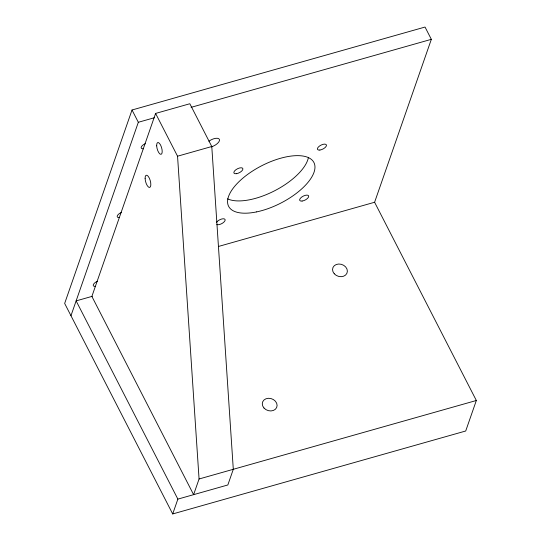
<?xml version="1.0" encoding="UTF-8"?>
<svg xmlns="http://www.w3.org/2000/svg" width="541" height="541" viewBox="0 0 541 541"><rect width="100%" height="100%" fill="white"/><g stroke="black" fill="none" stroke-linecap="round" stroke-linejoin="round"><path stroke-width="0.81" d="M374.514 202.517L431.339 39.331L425.037 27.05L132.024 109.999L64.663 303.433L172.701 513.95L465.713 431.001L476.337 400.496L374.602 202.26L218.537 246.446M70.966 315.714L138.327 122.28L132.024 109.999M155.598 113.434L91.875 296.421L193.61 494.657L199.068 478.988L177.549 156.207L155.598 113.434L189.83 103.744L211.781 146.516L233.299 469.297L227.842 484.966L177.867 499.12L172.701 513.95M138.327 122.28L154.557 117.688M191.088 107.348L431.339 39.331M177.549 156.207L211.781 146.516M92.254 296.319L76.132 300.884L177.867 499.12M199.068 478.988L476.337 400.496M308.431 157.451A47.939 20.977 -27.2 0 1 274.415 190.885A47.939 20.977 -27.2 0 1 227.545 198.824M216.562 222.27A4.991 2.184 -27.2 0 1 223.352 218.767A4.991 2.184 -27.2 0 1 223.717 222.283A4.991 2.184 -27.2 0 1 216.799 224.569M208.9 141.215A7.554 3.307 -27.2 0 1 219.423 139.436A7.554 3.307 -27.2 0 1 211.22 146.888M95.629 286.338A4.795 2.096 -27.2 0 1 93.329 284.715A4.795 2.096 -27.2 0 1 97.38 281.293M119.588 217.536A4.795 2.096 -27.2 0 1 117.296 215.906A4.795 2.096 -27.2 0 1 121.34 212.491M143.548 148.728A4.795 2.096 -27.2 0 1 141.255 147.105A4.795 2.096 -27.2 0 1 145.306 143.683M334.25 273.76A7.554 6.174 19.2 0 0 346.916 273.279A7.554 6.174 19.2 0 0 338.707 264.022A7.554 6.174 19.2 0 0 334.25 273.76M263.988 408.022A7.554 6.174 19.2 0 0 276.647 407.542A7.554 6.174 19.2 0 0 268.437 398.284A7.554 6.174 19.2 0 0 263.988 408.022M145.116 178.658A6.343 2.38 74.2 0 0 149.634 187.45A6.343 2.38 74.2 0 0 149.181 177.874A6.343 2.38 74.2 0 0 145.116 178.658M156.674 145.847A6.127 2.299 74.2 0 0 161.035 154.341A6.127 2.299 74.2 0 0 160.596 145.089A6.127 2.299 74.2 0 0 156.674 145.847M256.677 211.883A47.939 20.977 -27.2 0 0 314.253 163.267A47.939 20.977 -27.2 0 0 242.882 178.151A47.939 20.977 -27.2 0 0 256.677 211.883M236.309 173.708A4.991 2.184 -27.2 0 0 242.916 168.839A4.991 2.184 -27.2 0 0 235.896 169.732A4.991 2.184 -27.2 0 0 236.309 173.708M319.859 150.06A4.991 2.184 -27.2 0 0 326.473 145.191A4.991 2.184 -27.2 0 0 319.447 146.077A4.991 2.184 -27.2 0 0 319.859 150.06M302.101 201.056A4.991 2.184 -27.2 0 0 308.715 196.187A4.991 2.184 -27.2 0 0 301.689 197.073A4.991 2.184 -27.2 0 0 302.101 201.056"/></g></svg>
